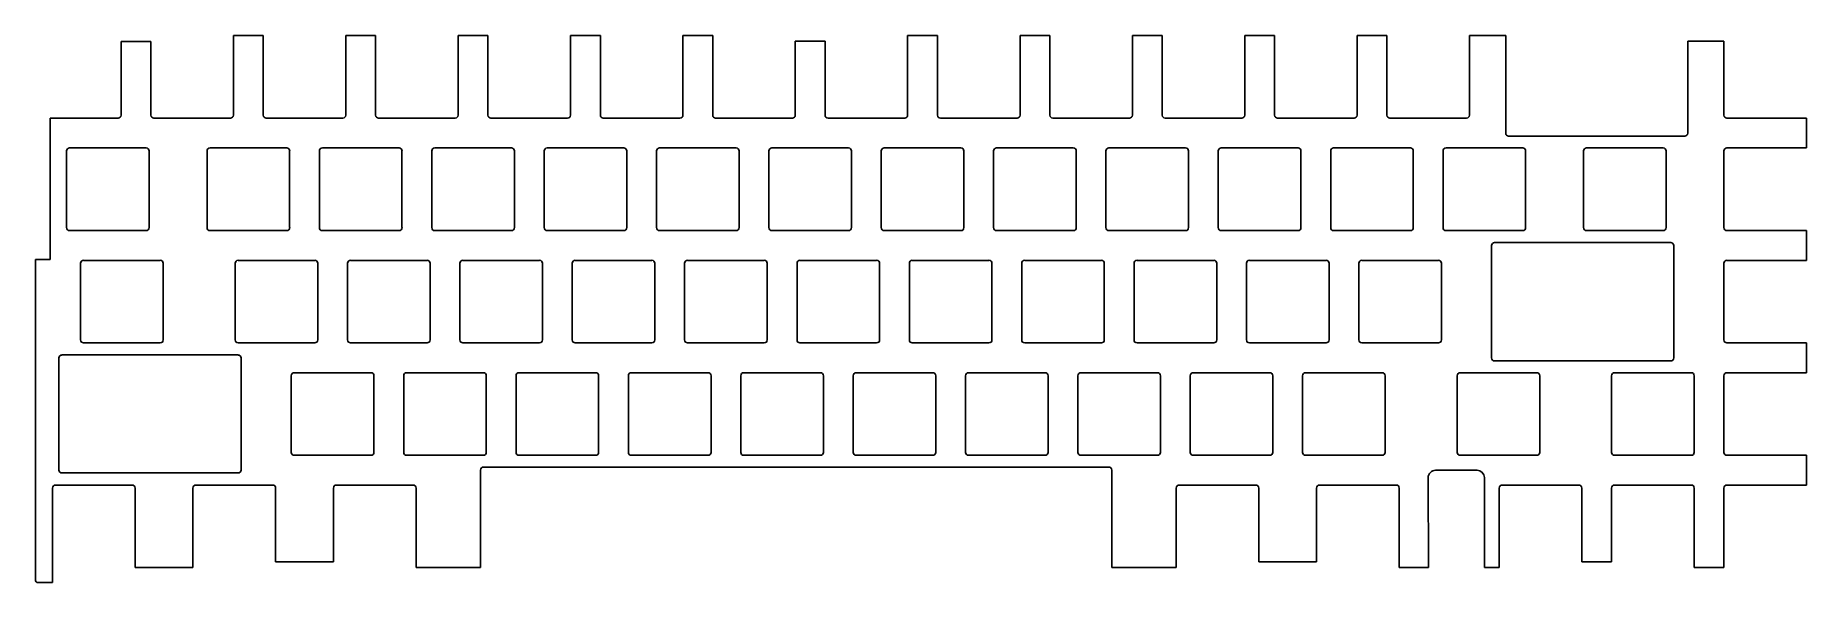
# Model space of a CAD drawing. Header units: centimetres. Extents: x -15 to 15, y -4.8 to 4.5.
import ezdxf

# ---------------------------------------------------------------- set-up
doc = ezdxf.new("R2010")
doc.units = ezdxf.units.CM
doc.header["$MEASUREMENT"] = 0
doc.layers.add('mikeneko-65-pcb-foam v16_pcb-foam', color=7, linetype='Continuous')

msp = doc.modelspace()

# ---------------------------------------------------------------- linework, layer by layer
at = {"layer": 'mikeneko-65-pcb-foam v16_pcb-foam'}
for p, q in [((-13.535, 4.357), (-13.03, 4.357)), ((-13.535, 3.107), (-13.535, 4.357)), ((-13.03, 3.107), (-13.03, 4.357)), ((-11.63, 3.107), (-11.63, 4.46)), ((-11.63, 4.46), (-11.125, 4.46)), ((-11.125, 3.107), (-11.125, 4.46)), ((-9.725, 3.107), (-9.725, 4.46)), ((-9.725, 4.46), (-9.22, 4.46)), ((-9.22, 3.107), (-9.22, 4.46)), ((-7.82, 4.46), (-7.315, 4.46)), ((-7.82, 3.107), (-7.82, 4.46)), ((-7.315, 3.107), (-7.315, 4.46)), ((-5.915, 3.107), (-5.915, 4.46)), ((-5.915, 4.46), (-5.41, 4.46)), ((-5.41, 3.107), (-5.41, 4.46)), ((-4.01, 3.107), (-4.01, 4.46)), ((-4.01, 4.46), (-3.505, 4.46)), ((-3.505, 3.107), (-3.505, 4.46)), ((-2.105, 3.107), (-2.105, 4.36)), ((-1.6, 4.36), (-2.105, 4.36)), ((-1.6, 3.107), (-1.6, 4.36)), ((-0.2, 4.46), (0.305, 4.46)), ((-0.2, 3.107), (-0.2, 4.46)), ((0.305, 3.107), (0.305, 4.46)), ((1.705, 4.46), (2.21, 4.46)), ((1.705, 3.107), (1.705, 4.46)), ((2.21, 3.107), (2.21, 4.46)), ((3.61, 3.107), (3.61, 4.46)), ((3.61, 4.46), (4.115, 4.46)), ((4.115, 3.107), (4.115, 4.46)), ((5.515, 3.107), (5.515, 4.46)), ((5.515, 4.46), (6.02, 4.46)), ((6.02, 3.107), (6.02, 4.46)), ((7.42, 4.46), (7.925, 4.46)), ((7.42, 3.107), (7.42, 4.46)), ((7.925, 3.107), (7.925, 4.46)), ((9.325, 4.46), (9.939, 4.46)), ((9.325, 3.107), (9.325, 4.46)), ((9.939, 4.46), (9.939, 2.802)), ((13.026, 4.36), (13.026, 2.802)), ((13.026, 4.36), (13.64, 4.36)), ((13.64, 3.107), (13.64, 4.36)), ((-13.585, 3.057), (-14.735, 3.057)), ((-14.735, 3.057), (-14.735, 0.66)), ((-12.98, 3.057), (-11.68, 3.057)), ((-11.075, 3.057), (-9.775, 3.057)), ((-9.17, 3.057), (-7.87, 3.057)), ((-7.265, 3.057), (-5.965, 3.057)), ((-5.36, 3.057), (-4.06, 3.057)), ((-3.455, 3.057), (-2.155, 3.057)), ((-1.55, 3.057), (-0.25, 3.057)), ((0.355, 3.057), (1.655, 3.057)), ((2.26, 3.057), (3.56, 3.057)), ((4.165, 3.057), (5.465, 3.057)), ((6.07, 3.057), (7.37, 3.057)), ((7.975, 3.057), (9.275, 3.057)), ((13.69, 3.057), (15.04, 3.057)), ((15.04, 3.057), (15.04, 2.552)), ((9.989, 2.752), (12.976, 2.752)), ((-14.459, 2.502), (-14.459, 1.202)), ((-14.409, 2.552), (-13.109, 2.552)), ((-13.059, 2.502), (-13.059, 1.202)), ((-12.078, 2.502), (-12.078, 1.202)), ((-12.027, 2.552), (-10.727, 2.552)), ((-10.678, 2.502), (-10.678, 1.202)), ((-10.172, 2.502), (-10.172, 1.202)), ((-10.123, 2.552), (-8.822, 2.552)), ((-8.773, 2.502), (-8.773, 1.202)), ((-8.268, 2.502), (-8.268, 1.202)), ((-8.218, 2.552), (-6.917, 2.552)), ((-6.867, 2.502), (-6.867, 1.202)), ((-6.363, 2.502), (-6.363, 1.202)), ((-6.312, 2.552), (-5.012, 2.552)), ((-4.963, 2.502), (-4.963, 1.202)), ((-4.458, 2.502), (-4.458, 1.202)), ((-4.407, 2.552), (-3.107, 2.552)), ((-3.057, 2.502), (-3.057, 1.202)), ((-2.553, 2.502), (-2.553, 1.202)), ((-2.502, 2.552), (-1.202, 2.552)), ((-1.152, 2.502), (-1.152, 1.202)), ((-0.648, 2.502), (-0.648, 1.202)), ((-0.598, 2.552), (0.703, 2.552)), ((0.752, 2.502), (0.752, 1.202)), ((1.258, 2.502), (1.258, 1.202)), ((1.308, 2.552), (2.608, 2.552)), ((2.658, 2.502), (2.658, 1.202)), ((3.162, 2.502), (3.162, 1.202)), ((3.212, 2.552), (4.512, 2.552)), ((4.562, 2.502), (4.562, 1.202)), ((5.067, 2.502), (5.067, 1.202)), ((5.117, 2.552), (6.418, 2.552)), ((6.468, 2.502), (6.468, 1.202)), ((6.973, 2.502), (6.973, 1.202)), ((7.022, 2.552), (8.323, 2.552)), ((8.372, 2.502), (8.372, 1.202)), ((8.877, 2.502), (8.877, 1.202)), ((8.927, 2.552), (10.227, 2.552)), ((10.277, 2.502), (10.277, 1.202)), ((11.259, 2.502), (11.259, 1.202)), ((11.309, 2.552), (12.609, 2.552)), ((12.659, 2.502), (12.659, 1.202)), ((13.64, 2.502), (13.64, 1.202)), ((13.69, 2.552), (15.04, 2.552)), ((-14.409, 1.152), (-13.109, 1.152)), ((-12.027, 1.152), (-10.727, 1.152)), ((-10.123, 1.152), (-8.822, 1.152)), ((-8.218, 1.152), (-6.917, 1.152)), ((-6.312, 1.152), (-5.012, 1.152)), ((-4.407, 1.152), (-3.107, 1.152)), ((-2.502, 1.152), (-1.202, 1.152)), ((-0.598, 1.152), (0.703, 1.152)), ((1.308, 1.152), (2.608, 1.152)), ((3.212, 1.152), (4.512, 1.152)), ((5.117, 1.152), (6.418, 1.152)), ((7.022, 1.152), (8.323, 1.152)), ((8.927, 1.152), (10.227, 1.152)), ((9.751, 0.947), (12.738, 0.947)), ((11.309, 1.152), (12.609, 1.152)), ((13.69, 1.152), (15.04, 1.152)), ((15.04, 1.152), (15.04, 0.647)), ((-14.988, -4.763), (-14.988, 0.66)), ((-14.988, 0.66), (-14.735, 0.66)), ((-14.171, 0.647), (-12.871, 0.647)), ((-11.551, 0.647), (-10.251, 0.647)), ((-9.646, 0.647), (-8.346, 0.647)), ((-7.741, 0.647), (-6.441, 0.647)), ((-5.836, 0.647), (-4.536, 0.647)), ((-3.931, 0.647), (-2.631, 0.647)), ((-2.026, 0.647), (-0.726, 0.647)), ((-0.121, 0.647), (1.179, 0.647)), ((1.784, 0.647), (3.084, 0.647)), ((3.689, 0.647), (4.989, 0.647)), ((5.594, 0.647), (6.894, 0.647)), ((7.499, 0.647), (8.799, 0.647)), ((9.701, 0.897), (9.701, -1.008)), ((12.788, 0.897), (12.788, -1.008)), ((13.69, 0.647), (15.04, 0.647)), ((-14.221, 0.598), (-14.221, -0.702)), ((-12.821, 0.598), (-12.821, -0.702)), ((-11.601, 0.598), (-11.601, -0.702)), ((-10.201, 0.598), (-10.201, -0.702)), ((-9.696, 0.598), (-9.696, -0.702)), ((-8.296, 0.598), (-8.296, -0.702)), ((-7.791, 0.598), (-7.791, -0.702)), ((-6.391, 0.598), (-6.391, -0.702)), ((-5.886, 0.598), (-5.886, -0.702)), ((-4.486, 0.598), (-4.486, -0.702)), ((-3.981, 0.598), (-3.981, -0.702)), ((-2.581, 0.598), (-2.581, -0.702)), ((-2.076, 0.598), (-2.076, -0.702)), ((-0.676, 0.598), (-0.676, -0.702)), ((-0.171, 0.598), (-0.171, -0.702)), ((1.229, 0.598), (1.229, -0.702)), ((1.734, 0.598), (1.734, -0.702)), ((3.134, 0.598), (3.134, -0.702)), ((3.639, 0.598), (3.639, -0.702)), ((5.039, 0.598), (5.039, -0.702)), ((5.544, 0.598), (5.544, -0.702)), ((6.944, 0.598), (6.944, -0.702)), ((7.449, 0.598), (7.449, -0.702)), ((8.849, 0.598), (8.849, -0.702)), ((13.64, 0.598), (13.64, -0.702)), ((-14.171, -0.753), (-12.871, -0.753)), ((-11.551, -0.753), (-10.251, -0.753)), ((-9.646, -0.753), (-8.346, -0.753)), ((-7.741, -0.753), (-6.441, -0.753)), ((-5.836, -0.753), (-4.536, -0.753)), ((-3.931, -0.753), (-2.631, -0.753)), ((-2.026, -0.753), (-0.726, -0.753)), ((-0.121, -0.753), (1.179, -0.753)), ((1.784, -0.753), (3.084, -0.753)), ((3.689, -0.753), (4.989, -0.753)), ((5.594, -0.753), (6.894, -0.753)), ((7.499, -0.753), (8.799, -0.753)), ((13.69, -0.753), (15.04, -0.753)), ((15.04, -0.753), (15.04, -1.258)), ((-14.588, -2.907), (-14.588, -1.008)), ((-14.538, -0.957), (-11.551, -0.957)), ((-11.501, -2.907), (-11.501, -1.008)), ((9.751, -1.057), (12.738, -1.057)), ((-10.649, -1.308), (-10.649, -2.608)), ((-10.599, -1.258), (-9.299, -1.258)), ((-9.249, -1.308), (-9.249, -2.608)), ((-8.744, -1.308), (-8.744, -2.608)), ((-8.694, -1.258), (-7.394, -1.258)), ((-7.344, -1.308), (-7.344, -2.608)), ((-6.839, -1.308), (-6.839, -2.608)), ((-6.789, -1.258), (-5.489, -1.258)), ((-5.439, -1.308), (-5.439, -2.608)), ((-4.934, -1.308), (-4.934, -2.608)), ((-4.884, -1.258), (-3.584, -1.258)), ((-3.534, -1.308), (-3.534, -2.608)), ((-3.029, -1.308), (-3.029, -2.608)), ((-2.979, -1.258), (-1.679, -1.258)), ((-1.629, -1.308), (-1.629, -2.608)), ((-1.124, -1.308), (-1.124, -2.608)), ((-1.074, -1.258), (0.226, -1.258)), ((0.276, -1.308), (0.276, -2.608)), ((0.781, -1.308), (0.781, -2.608)), ((0.831, -1.258), (2.131, -1.258)), ((2.181, -1.308), (2.181, -2.608)), ((2.686, -1.308), (2.686, -2.608)), ((2.736, -1.258), (4.036, -1.258)), ((4.086, -1.308), (4.086, -2.608)), ((4.591, -1.308), (4.591, -2.608)), ((4.641, -1.258), (5.941, -1.258)), ((5.991, -1.308), (5.991, -2.608)), ((6.496, -1.308), (6.496, -2.608)), ((6.546, -1.258), (7.846, -1.258)), ((7.896, -1.308), (7.896, -2.608)), ((9.116, -1.308), (9.116, -2.608)), ((9.166, -1.258), (10.466, -1.258)), ((10.516, -1.308), (10.516, -2.608)), ((11.735, -1.308), (11.735, -2.608)), ((11.785, -1.258), (13.085, -1.258)), ((13.135, -1.308), (13.135, -2.608)), ((13.64, -1.308), (13.64, -2.608)), ((13.69, -1.258), (15.04, -1.258)), ((-10.599, -2.657), (-9.299, -2.657)), ((-8.694, -2.657), (-7.394, -2.657)), ((-6.789, -2.657), (-5.489, -2.657)), ((-4.884, -2.657), (-3.584, -2.657)), ((-2.979, -2.657), (-1.679, -2.657)), ((-1.074, -2.657), (0.226, -2.657)), ((2.131, -2.657), (0.831, -2.657)), ((4.036, -2.657), (2.736, -2.657)), ((4.641, -2.657), (5.941, -2.657)), ((6.546, -2.657), (7.846, -2.657)), ((9.166, -2.657), (10.466, -2.657)), ((11.785, -2.657), (13.085, -2.657)), ((13.69, -2.657), (15.04, -2.657)), ((15.04, -2.657), (15.04, -3.162)), ((-14.538, -2.957), (-11.551, -2.957)), ((-7.441, -2.907), (-7.441, -4.562)), ((-7.391, -2.858), (3.21, -2.858)), ((3.26, -4.562), (3.26, -2.907)), ((9.453, -2.91), (8.75, -2.91)), ((-14.697, -3.212), (-14.697, -4.513)), ((-14.647, -3.162), (-13.347, -3.162)), ((-14.647, -3.162), (-13.347, -3.162)), ((-13.297, -3.212), (-13.297, -4.562)), ((-12.316, -3.212), (-12.316, -4.562)), ((-12.266, -3.162), (-10.966, -3.162)), ((-10.916, -3.212), (-10.916, -4.463)), ((-9.935, -3.212), (-9.935, -4.463)), ((-9.885, -3.162), (-8.585, -3.162)), ((-8.535, -3.212), (-8.535, -4.562)), ((4.353, -3.212), (4.353, -4.562)), ((4.403, -3.162), (5.703, -3.162)), ((4.403, -3.162), (5.703, -3.162)), ((5.753, -3.212), (5.753, -4.463)), ((6.734, -3.212), (6.734, -4.463)), ((6.784, -3.162), (8.084, -3.162)), ((6.784, -3.162), (8.084, -3.162)), ((8.134, -3.212), (8.134, -4.562)), ((8.625, -3.035), (8.628, -4.562)), ((9.577, -4.562), (9.577, -3.035)), ((9.83, -3.212), (9.83, -4.562)), ((9.88, -3.162), (11.18, -3.162)), ((11.23, -3.212), (11.23, -4.463)), ((11.735, -3.212), (11.735, -4.463)), ((11.785, -3.162), (13.085, -3.162)), ((13.135, -3.212), (13.135, -4.562)), ((13.64, -3.212), (13.64, -4.562)), ((13.69, -3.162), (15.04, -3.162)), ((-10.916, -4.463), (-9.935, -4.463)), ((5.753, -4.463), (6.734, -4.463)), ((11.735, -4.463), (11.23, -4.463)), ((-14.697, -4.513), (-14.697, -4.815)), ((-13.297, -4.562), (-12.316, -4.562)), ((-8.535, -4.562), (-7.441, -4.562)), ((4.353, -4.562), (3.26, -4.562)), ((8.628, -4.562), (8.134, -4.562)), ((9.577, -4.562), (9.83, -4.562)), ((13.135, -4.562), (13.64, -4.562)), ((-14.935, -4.815), (-14.697, -4.815))]:
    msp.add_line(p, q, dxfattribs=at)
for centre, radius, start, end in [((-13.585, 3.107), 0.05, 270, 0), ((-12.98, 3.107), 0.05, 180, 270), ((-11.68, 3.107), 0.05, 270, 0), ((-11.075, 3.107), 0.05, 180, 270), ((-9.775, 3.107), 0.05, 270, 0), ((-9.17, 3.107), 0.05, 180, 270), ((-7.87, 3.107), 0.05, 270, 0), ((-7.265, 3.107), 0.05, 180, 270), ((-5.965, 3.107), 0.05, 270, 0), ((-5.36, 3.107), 0.05, 180, 270), ((-4.06, 3.107), 0.05, 270, 0), ((-3.455, 3.107), 0.05, 180, 270), ((-2.155, 3.107), 0.05, 270, 0), ((-1.55, 3.107), 0.05, 180, 270), ((-0.25, 3.107), 0.05, 270, 0), ((0.355, 3.107), 0.05, 180, 270), ((1.655, 3.107), 0.05, 270, 0), ((2.26, 3.107), 0.05, 180, 270), ((3.56, 3.107), 0.05, 270, 0), ((4.165, 3.107), 0.05, 180, 270), ((5.465, 3.107), 0.05, 270, 0), ((6.07, 3.107), 0.05, 180, 270), ((7.37, 3.107), 0.05, 270, 0), ((7.975, 3.107), 0.05, 180, 270), ((9.275, 3.107), 0.05, 270, 0), ((13.69, 3.107), 0.05, 180, 270), ((9.989, 2.802), 0.05, 180, 270), ((12.976, 2.802), 0.05, 270, 0), ((-14.409, 2.502), 0.05, 90, 180), ((-13.109, 2.502), 0.05, 0, 90), ((-12.027, 2.502), 0.05, 90, 180), ((-10.727, 2.502), 0.05, 0, 90), ((-10.123, 2.502), 0.05, 90, 180), ((-8.822, 2.502), 0.05, 0, 90), ((-8.218, 2.502), 0.05, 90, 180), ((-6.917, 2.502), 0.05, 0, 90), ((-6.312, 2.502), 0.05, 90, 180), ((-5.012, 2.502), 0.05, 0, 90), ((-4.407, 2.502), 0.05, 90, 180), ((-3.107, 2.502), 0.05, 0, 90), ((-2.502, 2.502), 0.05, 90, 180), ((-1.202, 2.502), 0.05, 0, 90), ((-0.598, 2.502), 0.05, 90, 180), ((0.703, 2.502), 0.05, 0, 90), ((1.308, 2.502), 0.05, 90, 180), ((2.608, 2.502), 0.05, 0, 90), ((3.212, 2.502), 0.05, 90, 180), ((4.512, 2.502), 0.05, 0, 90), ((5.117, 2.502), 0.05, 90, 180), ((6.418, 2.502), 0.05, 0, 90), ((7.022, 2.502), 0.05, 90, 180), ((8.323, 2.502), 0.05, 0, 90), ((8.927, 2.502), 0.05, 90, 180), ((10.227, 2.502), 0.05, 0, 90), ((11.309, 2.502), 0.05, 90, 180), ((12.609, 2.502), 0.05, 0, 90), ((13.69, 2.502), 0.05, 90, 180), ((-14.409, 1.202), 0.05, 180, 270), ((-13.109, 1.202), 0.05, 270, 0), ((-12.027, 1.202), 0.05, 180, 270), ((-10.727, 1.202), 0.05, 270, 0), ((-10.123, 1.202), 0.05, 180, 270), ((-8.822, 1.202), 0.05, 270, 0), ((-8.218, 1.202), 0.05, 180, 270), ((-6.917, 1.202), 0.05, 270, 0), ((-6.312, 1.202), 0.05, 180, 270), ((-5.012, 1.202), 0.05, 270, 0), ((-4.407, 1.202), 0.05, 180, 270), ((-3.107, 1.202), 0.05, 270, 0), ((-2.502, 1.202), 0.05, 180, 270), ((-1.202, 1.202), 0.05, 270, 0), ((-0.598, 1.202), 0.05, 180, 270), ((0.703, 1.202), 0.05, 270, 0), ((1.308, 1.202), 0.05, 180, 270), ((2.608, 1.202), 0.05, 270, 0), ((3.212, 1.202), 0.05, 180, 270), ((4.512, 1.202), 0.05, 270, 0), ((5.117, 1.202), 0.05, 180, 270), ((6.418, 1.202), 0.05, 270, 0), ((7.022, 1.202), 0.05, 180, 270), ((8.323, 1.202), 0.05, 270, 0), ((8.927, 1.202), 0.05, 180, 270), ((10.227, 1.202), 0.05, 270, 0), ((11.309, 1.202), 0.05, 180, 270), ((12.609, 1.202), 0.05, 270, 0), ((13.69, 1.202), 0.05, 180, 270), ((9.751, 0.897), 0.05, 90, 180), ((12.738, 0.897), 0.05, 0, 90), ((-14.171, 0.598), 0.05, 90, 180), ((-12.871, 0.598), 0.05, 0, 90), ((-11.551, 0.598), 0.05, 90, 180), ((-10.251, 0.598), 0.05, 0, 90), ((-9.646, 0.598), 0.05, 90, 180), ((-8.346, 0.598), 0.05, 0, 90), ((-7.741, 0.598), 0.05, 90, 180), ((-6.441, 0.598), 0.05, 0, 90), ((-5.836, 0.598), 0.05, 90, 180), ((-4.536, 0.598), 0.05, 0, 90), ((-3.931, 0.598), 0.05, 90, 180), ((-2.631, 0.598), 0.05, 0, 90), ((-2.026, 0.598), 0.05, 90, 180), ((-0.726, 0.598), 0.05, 0, 90), ((-0.121, 0.598), 0.05, 90, 180), ((1.179, 0.598), 0.05, 0, 90), ((1.784, 0.598), 0.05, 90, 180), ((3.084, 0.598), 0.05, 0, 90), ((3.689, 0.598), 0.05, 90, 180), ((4.989, 0.598), 0.05, 0, 90), ((5.594, 0.598), 0.05, 90, 180), ((6.894, 0.598), 0.05, 0, 90), ((7.499, 0.598), 0.05, 90, 180), ((8.799, 0.598), 0.05, 0, 90), ((13.69, 0.598), 0.05, 90, 180), ((-14.171, -0.702), 0.05, 180, 270), ((-12.871, -0.702), 0.05, 270, 0), ((-11.551, -0.702), 0.05, 180, 270), ((-10.251, -0.702), 0.05, 270, 0), ((-9.646, -0.702), 0.05, 180, 270), ((-8.346, -0.702), 0.05, 270, 0), ((-7.741, -0.702), 0.05, 180, 270), ((-6.441, -0.702), 0.05, 270, 0), ((-5.836, -0.702), 0.05, 180, 270), ((-4.536, -0.702), 0.05, 270, 0), ((-3.931, -0.702), 0.05, 180, 270), ((-2.631, -0.702), 0.05, 270, 0), ((-2.026, -0.702), 0.05, 180, 270), ((-0.726, -0.702), 0.05, 270, 0), ((-0.121, -0.702), 0.05, 180, 270), ((1.179, -0.702), 0.05, 270, 0), ((1.784, -0.702), 0.05, 180, 270), ((3.084, -0.702), 0.05, 270, 0), ((3.689, -0.702), 0.05, 180, 270), ((4.989, -0.702), 0.05, 270, 0), ((5.594, -0.702), 0.05, 180, 270), ((6.894, -0.702), 0.05, 270, 0), ((7.499, -0.702), 0.05, 180, 270), ((8.799, -0.702), 0.05, 270, 0), ((13.69, -0.702), 0.05, 180, 270), ((-14.538, -1.008), 0.05, 90, 180), ((-11.551, -1.008), 0.05, 0, 90), ((9.751, -1.008), 0.05, 180, 270), ((12.738, -1.008), 0.05, 270, 0), ((-10.599, -1.308), 0.05, 90, 180), ((-9.299, -1.308), 0.05, 0, 90), ((-8.694, -1.308), 0.05, 90, 180), ((-7.394, -1.308), 0.05, 0, 90), ((-6.789, -1.308), 0.05, 90, 180), ((-5.489, -1.308), 0.05, 0, 90), ((-4.884, -1.308), 0.05, 90, 180), ((-3.584, -1.308), 0.05, 0, 90), ((-2.979, -1.308), 0.05, 90, 180), ((-1.679, -1.308), 0.05, 0, 90), ((-1.074, -1.308), 0.05, 90, 180), ((0.226, -1.308), 0.05, 0, 90), ((0.831, -1.308), 0.05, 90, 180), ((2.131, -1.308), 0.05, 0, 90), ((2.736, -1.308), 0.05, 90, 180), ((4.036, -1.308), 0.05, 0, 90), ((4.641, -1.308), 0.05, 90, 180), ((5.941, -1.308), 0.05, 0, 90), ((6.546, -1.308), 0.05, 90, 180), ((7.846, -1.308), 0.05, 0, 90), ((9.166, -1.308), 0.05, 90, 180), ((10.466, -1.308), 0.05, 0, 90), ((11.785, -1.308), 0.05, 90, 180), ((13.085, -1.308), 0.05, 0, 90), ((13.69, -1.308), 0.05, 90, 180), ((-10.599, -2.608), 0.05, 180, 270), ((-9.299, -2.608), 0.05, 270, 0), ((-8.694, -2.608), 0.05, 180, 270), ((-7.394, -2.608), 0.05, 270, 0), ((-6.789, -2.608), 0.05, 180, 270), ((-5.489, -2.608), 0.05, 270, 360), ((-4.884, -2.608), 0.05, 180, 270), ((-3.584, -2.608), 0.05, 270, 360), ((-2.979, -2.608), 0.05, 180, 270), ((-1.679, -2.608), 0.05, 270, 0), ((-1.074, -2.608), 0.05, 180, 270), ((0.226, -2.608), 0.05, 270, 360), ((0.831, -2.608), 0.05, 180, 270), ((2.131, -2.608), 0.05, 270, 0), ((2.736, -2.608), 0.05, 180, 270), ((4.036, -2.608), 0.05, 270, 0), ((4.641, -2.608), 0.05, 180, 270), ((5.941, -2.608), 0.05, 270, 0), ((6.546, -2.608), 0.05, 180, 270), ((7.846, -2.608), 0.05, 270, 0), ((9.166, -2.608), 0.05, 180, 270), ((10.466, -2.608), 0.05, 270, 0), ((11.785, -2.608), 0.05, 180, 270), ((13.085, -2.608), 0.05, 270, 0), ((13.69, -2.608), 0.05, 180, 270), ((-14.538, -2.907), 0.05, 180, 270), ((-11.551, -2.907), 0.05, 270, 0), ((-7.391, -2.907), 0.05, 90, 180), ((3.21, -2.907), 0.05, 360, 90), ((8.75, -3.035), 0.125, 90, 180.0952), ((9.453, -3.035), 0.125, 0, 90), ((-14.647, -3.212), 0.05, 90, 180), ((-13.347, -3.212), 0.05, 0, 90), ((-13.347, -3.212), 0.05, 0, 90), ((-12.266, -3.212), 0.05, 90, 180), ((-10.966, -3.212), 0.05, 0, 90), ((-9.885, -3.212), 0.05, 90, 180), ((-8.585, -3.212), 0.05, 0, 90), ((4.403, -3.212), 0.05, 90, 180), ((4.403, -3.212), 0.05, 90, 180), ((5.703, -3.212), 0.05, 0, 90), ((5.703, -3.212), 0.05, 0, 90), ((6.784, -3.212), 0.05, 90, 180), ((6.784, -3.212), 0.05, 90, 180), ((8.084, -3.212), 0.05, 0, 90), ((8.084, -3.212), 0.05, 0, 90), ((9.88, -3.212), 0.05, 90, 180), ((11.18, -3.212), 0.05, 0, 90), ((11.785, -3.212), 0.05, 90, 180), ((13.085, -3.212), 0.05, 0, 90), ((13.69, -3.212), 0.05, 90, 180), ((-14.935, -4.763), 0.0525, 180, 270)]:
    msp.add_arc(centre, radius, start, end, dxfattribs=at)

doc.saveas('drawing.dxf')
